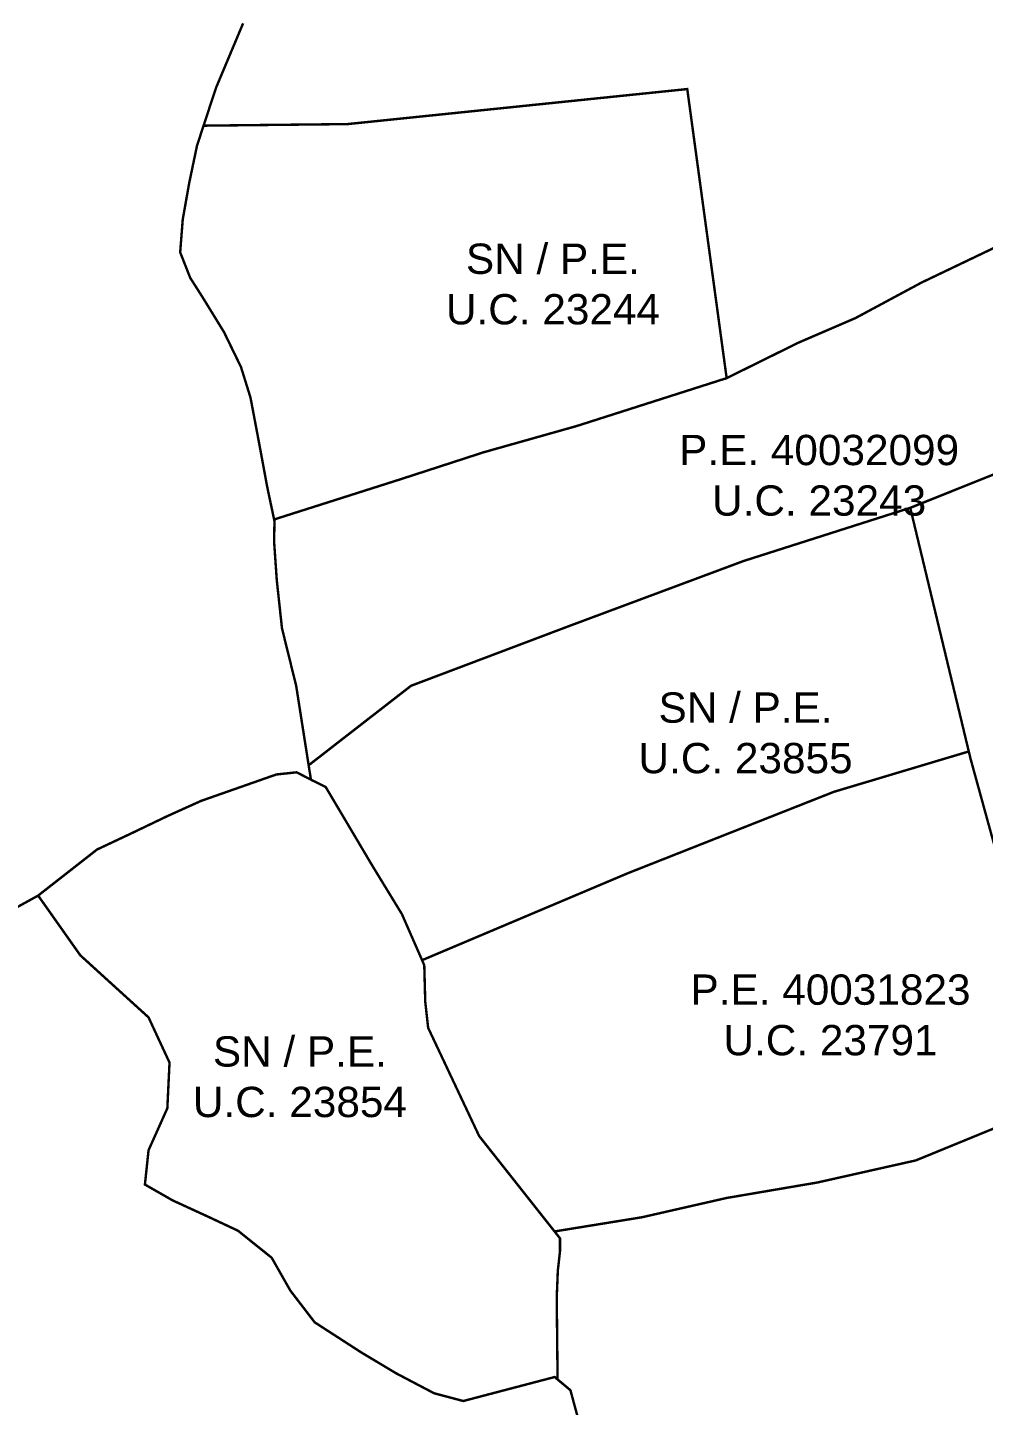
# Model space of a CAD drawing. Header units: metres. Extents: x 561401 to 594056, y 8460144 to 8508504.
# Drawn here: x 587204.6 to 587283.4, y 8499651 to 8499764.7 of the extents above; entities that cross this region are included whole.
import ezdxf

# ---------------------------------------------------------------- set-up
doc = ezdxf.new("R2010")
doc.units = ezdxf.units.M
for name, color, linetype in [('1.2. AFECTADOS BASE GRAFICA SUNARP', 150, 'Continuous'), ('1.2. BASE GRAFICA GORE', 76, 'Continuous'), ('1.2. BASE GRAFICA SUNARP', 150, 'Continuous'), ('1.3 ETIQUETA P.E. Y U.C.', 1, 'Continuous')]:
    doc.layers.add(name, color=color, linetype=linetype)
doc.styles.add('Arial', font='arial.ttf', dxfattribs={"height": 1})

msp = doc.modelspace()

# ---------------------------------------------------------------- linework, layer by layer
at = {"layer": '1.2. AFECTADOS BASE GRAFICA SUNARP', "color": 64, "linetype": 'Continuous', "lineweight": -3, "const_width": 0.2}
for points in [[(587196.44, 8499688.1), (587205.43, 8499693.06), (587210.29, 8499696.86), (587212.99, 8499698.13), (587216.1, 8499699.62), (587218.87, 8499700.87), (587225.08, 8499703.05), (587226.76, 8499703.23), (587227.94, 8499702.62), (587227.75, 8499703.81), (587226.72, 8499710.37), (587225.55, 8499715.11), (587225.12, 8499719.08), (587224.9, 8499722.25), (587224.93, 8499723.94), (587224.32, 8499726.83), (587223.68, 8499730.3), (587222.95, 8499734.15), (587222.17, 8499736.66), (587220.77, 8499739.54), (587218.97, 8499742.47), (587218.97, 8499742.47), (587217.98, 8499744.02), (587217.15, 8499746.13), (587217.36, 8499748.84), (587217.9, 8499751.88), (587218.54, 8499754.94), (587219.08, 8499756.58), (587220.11, 8499759.71), (587222.34, 8499765.02)], [(587250.68, 8499647.34), (587249.35, 8499652.25), (587248.29, 8499653.14), (587248.05, 8499653.34), (587240.51, 8499651.36), (587238.1, 8499652), (587234.98, 8499653.64), (587232.12, 8499655.35), (587228.25, 8499657.85), (587226.24, 8499660.47), (587224.7, 8499663.18), (587221.92, 8499665.41), (587219.49, 8499666.55), (587216.53, 8499667.91), (587214.24, 8499669.22), (587214.54, 8499672.05), (587216.09, 8499675.51), (587216.27, 8499679.28), (587214.54, 8499683.01), (587208.91, 8499688.13), (587205.43, 8499693.06), (587196.44, 8499688.1)]]:
    msp.add_lwpolyline(points, dxfattribs=at)
at = {"layer": '1.2. BASE GRAFICA GORE', "color": 64, "linetype": 'Continuous', "lineweight": -3, "const_width": 0.2}
msp.add_lwpolyline([(587222.34, 8499765.02), (587220.11, 8499759.71), (587219.08, 8499756.58), (587219.08, 8499756.58), (587230.96, 8499756.71), (587258.99, 8499759.6), (587262.24, 8499735.75), (587268.15, 8499738.67), (587272.88, 8499740.71), (587278.31, 8499743.63), (587292.61, 8499750.47), (587291.51, 8499754.32), (587290.05, 8499757.29), (587289, 8499759.53), (587287.53, 8499763.27), (587286.32, 8499767.75)], dxfattribs=at)
for points in [[(587219.08, 8499756.58), (587218.54, 8499754.94), (587217.9, 8499751.88), (587217.36, 8499748.84), (587217.15, 8499746.13), (587217.98, 8499744.02), (587218.97, 8499742.47), (587220.77, 8499739.54), (587222.17, 8499736.66), (587222.95, 8499734.15), (587223.68, 8499730.3), (587224.32, 8499726.83), (587224.9, 8499724.09), (587235.34, 8499727.41), (587242.18, 8499729.63), (587249.87, 8499731.8), (587262.24, 8499735.75), (587258.99, 8499759.6), (587230.96, 8499756.71), (587219.08, 8499756.58)], [(587277.39, 8499725.05), (587282.22, 8499704.95), (587282.37, 8499704.33), (587284.64, 8499696.08), (587301.86, 8499699.49), (587343.89, 8499705.31), (587343.84, 8499705.71), (587344.89, 8499718.44), (587345.29, 8499723.27), (587345.48, 8499727.87), (587345.47, 8499732.94), (587345.49, 8499733.81), (587345.24, 8499733.81), (587298.21, 8499733.38), (587277.39, 8499725.05)], [(587227.75, 8499703.81), (587227.94, 8499702.62), (587229.16, 8499702.01), (587232.99, 8499695.55), (587235.45, 8499691.52), (587237.11, 8499687.73), (587254.1, 8499694.91), (587271.09, 8499701.62), (587282.22, 8499704.95), (587277.39, 8499725.05), (587263.63, 8499720.66), (587249.33, 8499715.33), (587236.2, 8499710.37), (587227.75, 8499703.81)], [(587205.43, 8499693.06), (587208.91, 8499688.13), (587214.54, 8499683.01), (587216.27, 8499679.28), (587216.09, 8499675.51), (587214.54, 8499672.05), (587214.24, 8499669.22), (587216.53, 8499667.91), (587219.49, 8499666.55), (587221.92, 8499665.41), (587224.7, 8499663.18), (587226.24, 8499660.47), (587228.25, 8499657.85), (587232.12, 8499655.35), (587234.98, 8499653.64), (587238.1, 8499652), (587240.51, 8499651.36), (587248.05, 8499653.34), (587248.29, 8499653.14), (587248.22, 8499659.89), (587248.31, 8499662.12), (587248.49, 8499663.72), (587248.49, 8499664.78), (587248.04, 8499665.35), (587241.82, 8499673.22), (587237.61, 8499682.15), (587237.37, 8499684.31), (587237.29, 8499687.31), (587237.11, 8499687.73), (587235.45, 8499691.52), (587232.99, 8499695.55), (587229.16, 8499702.01), (587227.94, 8499702.62), (587226.76, 8499703.23), (587225.08, 8499703.05), (587218.87, 8499700.87), (587216.1, 8499699.62), (587212.99, 8499698.13), (587210.29, 8499696.86), (587205.43, 8499693.06)]]:
    msp.add_lwpolyline(points, close=True, dxfattribs=at)
at = {"layer": '1.2. BASE GRAFICA SUNARP', "color": 64, "linetype": 'Continuous', "lineweight": -3, "const_width": 0.2}
for points in [[(587224.9, 8499722.25), (587225.12, 8499719.08), (587225.55, 8499715.11), (587226.72, 8499710.37), (587227.75, 8499703.81), (587236.2, 8499710.37), (587249.33, 8499715.33), (587263.63, 8499720.66), (587277.39, 8499725.05), (587298.21, 8499733.38), (587292.61, 8499750.47), (587278.31, 8499743.63), (587272.88, 8499740.71), (587268.15, 8499738.67), (587262.24, 8499735.75), (587249.87, 8499731.8), (587242.18, 8499729.63), (587235.34, 8499727.41), (587224.9, 8499724.09), (587224.93, 8499723.95), (587224.9, 8499722.25)], [(587237.11, 8499687.73), (587237.29, 8499687.31), (587237.37, 8499684.31), (587237.61, 8499682.15), (587241.82, 8499673.22), (587248.04, 8499665.35), (587255.25, 8499666.52), (587262.23, 8499668.11), (587269.74, 8499669.39), (587277.85, 8499671.21), (587287.32, 8499675.09), (587284.81, 8499695.46), (587284.64, 8499696.08), (587282.37, 8499704.33), (587282.22, 8499704.95), (587271.09, 8499701.62), (587254.1, 8499694.91), (587237.11, 8499687.73)]]:
    msp.add_lwpolyline(points, close=True, dxfattribs=at)
msp.add_lwpolyline([(587352.9, 8499649.64), (587354.45, 8499654.86), (587354.72, 8499659.72), (587353.42, 8499668.02), (587349.74, 8499675.42), (587342.01, 8499675.17), (587287.32, 8499675.09), (587277.85, 8499671.21), (587269.74, 8499669.39), (587262.23, 8499668.11), (587255.25, 8499666.52), (587248.04, 8499665.35), (587248.04, 8499665.35), (587248.49, 8499664.78), (587248.49, 8499663.72), (587248.31, 8499662.12), (587248.22, 8499659.89), (587248.29, 8499653.14), (587249.35, 8499652.25), (587250.68, 8499647.34)], dxfattribs=at)

# ---------------------------------------------------------------- texts
at = {"layer": '1.3 ETIQUETA P.E. Y U.C.', "color": 1, "char_height": 2.5, "attachment_point": 5, "style": 'Arial'}
for s, insert in [('SN / P.E.\\PU.C. 23244', (587247.91, 8499743.5)), ('P.E. 40032099\\PU.C. 23243', (587269.87, 8499727.72)), ('SN / P.E.\\PU.C. 23855', (587263.8, 8499706.47)), ('P.E. 40031823\\PU.C. 23791', (587270.81, 8499683.2)), ('SN / P.E.\\PU.C. 23854', (587227.03, 8499678.1))]:
    msp.add_mtext(s, dxfattribs=dict(at, insert=insert))

doc.saveas('drawing.dxf')
